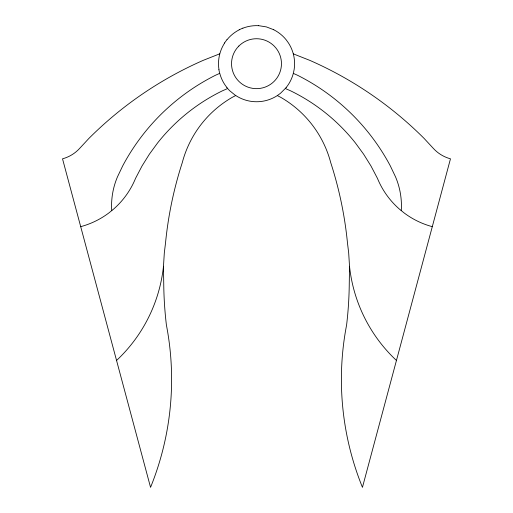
<?xml version="1.0" encoding="UTF-8"?>
<svg xmlns="http://www.w3.org/2000/svg" width="513" height="513" viewBox="0 0 513 513"><rect width="100%" height="100%" fill="white"/><g stroke="black" fill="none" stroke-linecap="round" stroke-linejoin="round"><path stroke-width="0.77" d="M277.334 95.578L280.579 97.246A106.608 106.608 0 0 1 330.75 162.717A380.075 380.075 0 0 1 347.481 243.015L348.68 252.851L349.513 266.26L349.257 284.048A380.075 380.075 0 0 1 346.596 325.03A287.139 287.139 0 0 0 362.447 487.35L450.478 158.812A35.673 35.673 0 0 1 433.562 148.623L424.091 138.414A373.605 373.605 0 0 0 309.698 60.322L293.301 53.865M219.705 53.833L203.302 60.322A373.605 373.605 0 0 0 88.909 138.414L79.438 148.623A35.673 35.673 0 0 1 62.522 158.812L150.553 487.35A287.139 287.139 0 0 0 166.404 325.03A380.075 380.075 0 0 1 163.743 284.048L163.487 266.26L164.32 252.851L165.519 243.015A380.075 380.075 0 0 1 182.25 162.717A106.608 106.608 0 0 1 232.421 97.246L235.666 95.578M401.224 210.574L401.378 208.926A74.289 74.289 0 0 0 395.529 176.857L390.258 165.802A213.216 213.216 0 0 0 297.476 75.238L293.333 73.385M293.295 73.551L294.122 69.653A38.039 38.039 0 0 0 288.453 42.97L286.107 39.719A38.039 38.039 0 0 0 273.82 29.792M224.553 42.945L226.893 39.719M286.107 87.665L280.476 93.295L277.244 95.642A38.039 38.039 0 0 1 235.833 95.591M219.667 73.385L215.524 75.238A213.216 213.216 0 0 0 122.742 165.802L117.471 176.857A74.289 74.289 0 0 0 111.622 208.926L111.776 210.574M239.205 29.748L242.848 28.125M227.65 88.505L222.187 90.929A186.803 186.803 0 0 0 157.626 142.915L149.405 154.156L142.037 165.975L135.573 178.312A82.279 82.279 0 0 1 113.803 208.919L108.91 212.908A82.279 82.279 0 0 1 80.701 226.663M258.494 25.65L266.362 26.894L273.795 29.748M285.35 88.505L290.813 90.929A186.803 186.803 0 0 1 355.374 142.915L363.595 154.156L370.963 165.975L377.427 178.312A82.279 82.279 0 0 0 399.197 208.919L404.09 212.908A82.279 82.279 0 0 0 432.299 226.663M235.756 95.642L229.561 90.628L226.893 87.665M218.878 69.653L219.705 73.551M396.446 360.466A151.027 151.027 0 0 1 349.513 266.26M293.295 73.532A38.039 38.039 0 0 1 286.113 87.627M226.99 87.627A38.039 38.039 0 0 1 219.808 73.532M218.98 69.653A38.039 38.039 0 0 1 224.649 42.97M226.99 39.745A38.039 38.039 0 0 1 239.282 29.792M242.918 28.17A38.039 38.039 0 0 1 258.546 25.695M163.487 266.26A151.027 151.027 0 0 1 116.554 360.466M238.853 46.042L237.102 47.985A24.957 24.957 0 0 0 250.043 87.8L252.595 88.345A24.957 24.957 0 0 0 260.405 88.345L262.957 87.8A24.957 24.957 0 0 0 275.898 47.985L274.147 46.042A24.957 24.957 0 0 0 238.853 46.042"/></g></svg>
